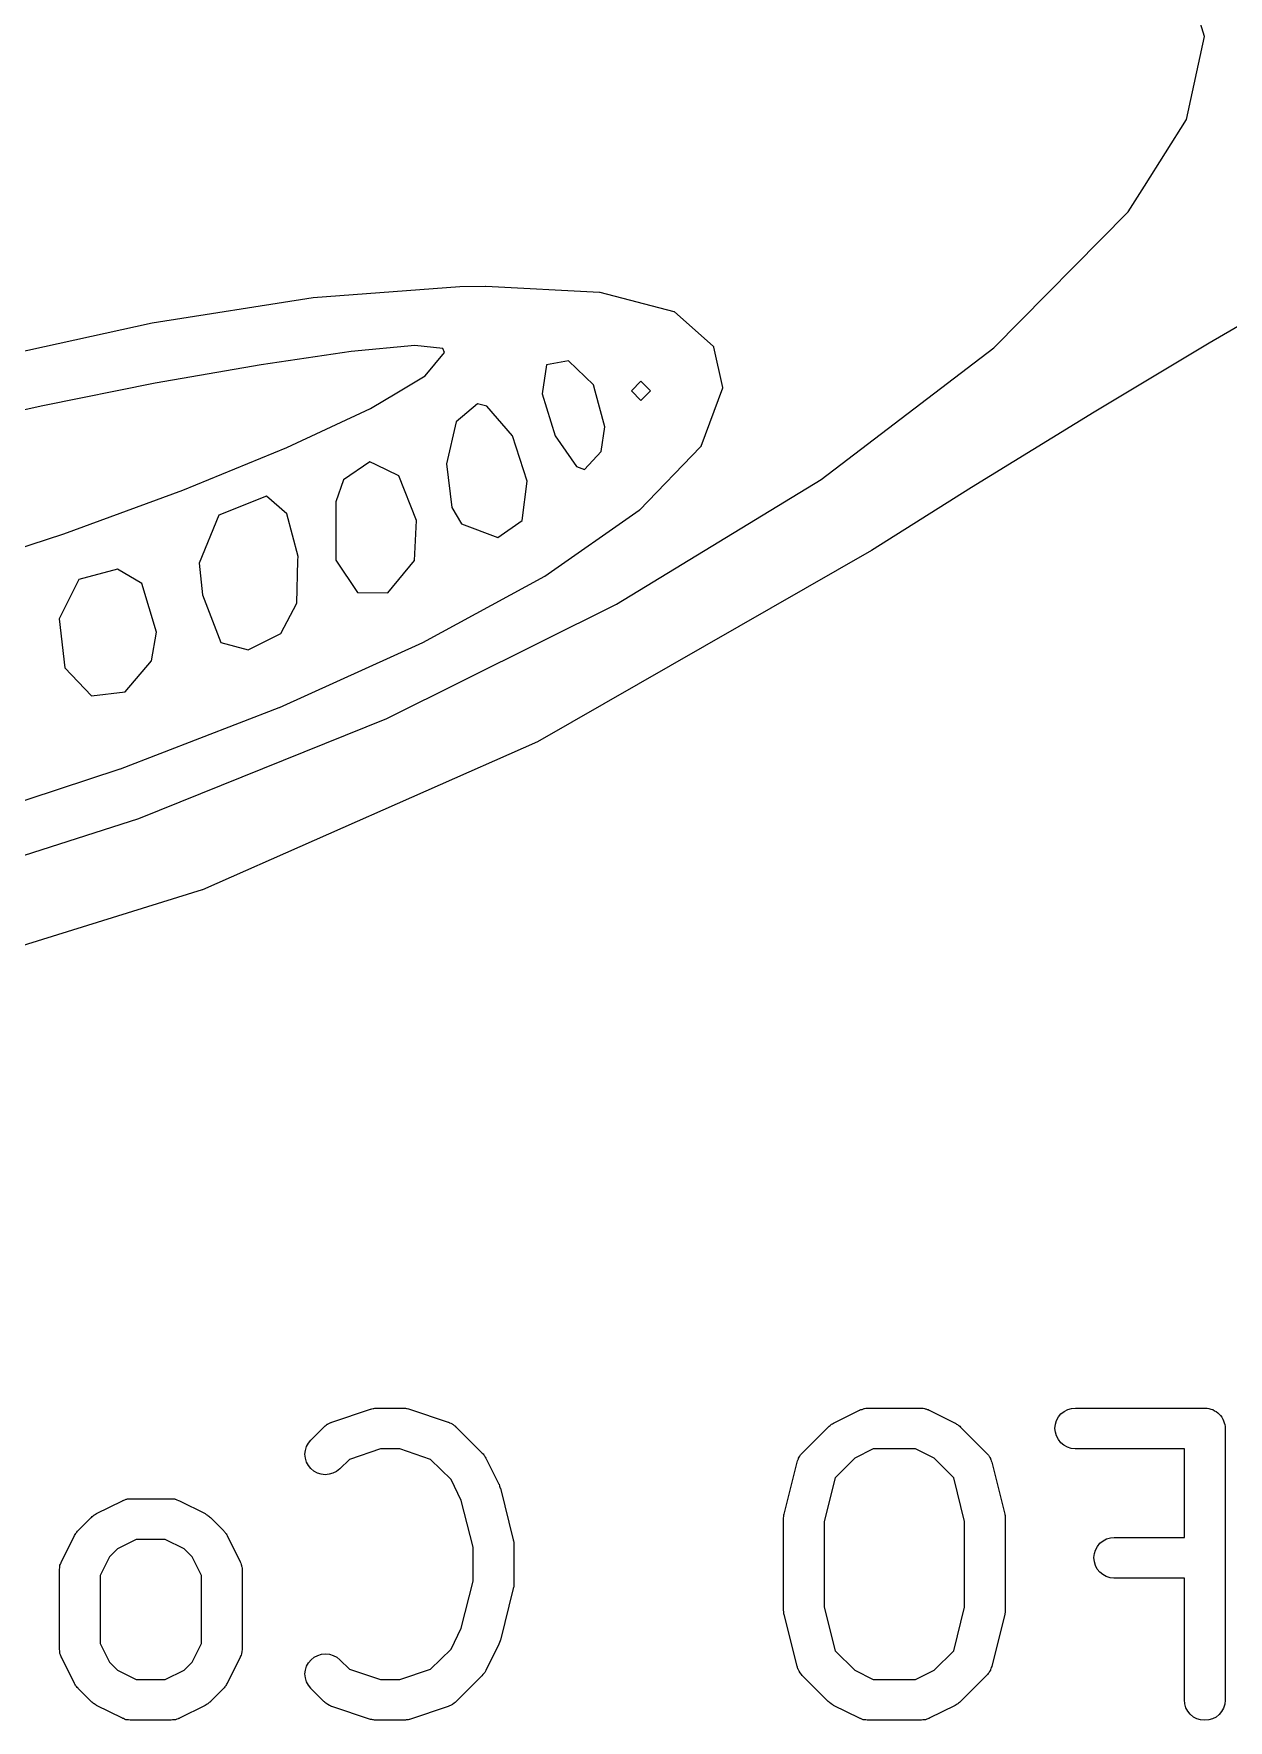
# Model space of a CAD drawing. Extents: x 112.9 to 160.3, y -137 to -94.4.
# Drawn here: x 124.35 to 128.75, y -119.65 to -113.44 of the extents above; entities that cross this region are included whole.
import ezdxf

# ---------------------------------------------------------------- set-up
doc = ezdxf.new("R2010")
doc.units = 0
doc.layers.add('BLACK', color=7, linetype='CONTINUOUS')

msp = doc.modelspace()

# ---------------------------------------------------------------- linework, layer by layer
at = {"layer": 'BLACK', "linetype": 'CONTINUOUS'}
for p, q in [((128.659, -113.451), (128.579, -113.195)), ((128.592, -113.756), (128.659, -113.451)), ((128.437, -114.002), (128.592, -113.756)), ((128.378, -114.096), (128.437, -114.002)), ((127.883, -114.597), (128.375, -114.099)), ((128.375, -114.099), (128.378, -114.096)), ((124.783, -114.505), (125.376, -114.412)), ((125.376, -114.412), (125.916, -114.371)), ((125.376, -114.412), (125.376, -114.412)), ((125.376, -114.412), (125.376, -114.412)), ((125.376, -114.412), (125.376, -114.412)), ((125.916, -114.371), (126.011, -114.37)), ((125.916, -114.371), (125.916, -114.371)), ((125.916, -114.371), (125.916, -114.371)), ((125.916, -114.371), (125.916, -114.371)), ((126.011, -114.37), (126.011, -114.37)), ((126.011, -114.37), (126.012, -114.37)), ((126.012, -114.37), (126.012, -114.37)), ((126.012, -114.37), (126.431, -114.392)), ((126.431, -114.392), (126.432, -114.392)), ((126.431, -114.392), (126.431, -114.392)), ((126.431, -114.392), (126.431, -114.392)), ((126.431, -114.392), (126.431, -114.392)), ((126.432, -114.392), (126.432, -114.392)), ((126.432, -114.392), (126.432, -114.392)), ((126.432, -114.392), (126.432, -114.392)), ((126.432, -114.392), (126.704, -114.463)), ((129.015, -114.383), (128.676, -114.58)), ((126.704, -114.463), (126.704, -114.463)), ((126.704, -114.463), (126.705, -114.463)), ((126.705, -114.463), (126.705, -114.463)), ((126.705, -114.463), (126.705, -114.463)), ((126.705, -114.463), (126.705, -114.463)), ((126.705, -114.463), (126.706, -114.464)), ((126.706, -114.464), (126.706, -114.464)), ((126.706, -114.464), (126.706, -114.464)), ((126.706, -114.464), (126.706, -114.464)), ((126.706, -114.464), (126.706, -114.464)), ((126.706, -114.464), (126.706, -114.464)), ((126.706, -114.464), (126.85, -114.592)), ((124.16, -114.642), (124.783, -114.505)), ((124.783, -114.505), (124.783, -114.505)), ((124.783, -114.505), (124.783, -114.505)), ((124.783, -114.505), (124.783, -114.505)), ((125.751, -114.589), (125.516, -114.611)), ((125.854, -114.6), (125.751, -114.589)), ((125.86, -114.615), (125.854, -114.6)), ((126.85, -114.592), (126.85, -114.592)), ((126.85, -114.592), (126.85, -114.592)), ((126.85, -114.592), (126.85, -114.592)), ((126.85, -114.592), (126.85, -114.592)), ((126.85, -114.592), (126.85, -114.593)), ((126.85, -114.593), (126.85, -114.593)), ((126.85, -114.593), (126.85, -114.593)), ((126.85, -114.593), (126.851, -114.593)), ((126.851, -114.593), (126.851, -114.593)), ((126.851, -114.593), (126.851, -114.594)), ((126.851, -114.594), (126.851, -114.594)), ((126.851, -114.594), (126.851, -114.594)), ((126.851, -114.594), (126.851, -114.594)), ((126.851, -114.594), (126.851, -114.594)), ((126.851, -114.594), (126.851, -114.595)), ((126.851, -114.595), (126.884, -114.743)), ((127.247, -115.082), (127.883, -114.597)), ((128.676, -114.58), (128.252, -114.834)), ((128.676, -114.58), (128.676, -114.58)), ((125.185, -114.66), (124.795, -114.728)), ((125.516, -114.611), (125.185, -114.66)), ((125.789, -114.701), (125.86, -114.615)), ((126.235, -114.66), (126.22, -114.767)), ((126.317, -114.645), (126.235, -114.66)), ((126.409, -114.734), (126.317, -114.645)), ((125.685, -114.763), (125.789, -114.701)), ((126.583, -114.72), (126.548, -114.756)), ((126.618, -114.756), (126.583, -114.72)), ((124.795, -114.728), (124.381, -114.811)), ((125.587, -114.821), (125.685, -114.763)), ((125.685, -114.763), (125.685, -114.763)), ((125.685, -114.763), (125.685, -114.763)), ((126.22, -114.767), (126.268, -114.922)), ((126.415, -114.757), (126.409, -114.734)), ((126.451, -114.888), (126.415, -114.757)), ((126.548, -114.756), (126.583, -114.791)), ((126.583, -114.791), (126.618, -114.756)), ((126.884, -114.746), (126.804, -114.961)), ((126.884, -114.743), (126.884, -114.743)), ((126.884, -114.743), (126.884, -114.743)), ((126.884, -114.743), (126.884, -114.743)), ((126.884, -114.743), (126.884, -114.743)), ((126.884, -114.743), (126.884, -114.743)), ((126.884, -114.743), (126.884, -114.744)), ((126.884, -114.744), (126.884, -114.744)), ((126.884, -114.744), (126.884, -114.744)), ((126.884, -114.744), (126.884, -114.744)), ((126.884, -114.744), (126.884, -114.745)), ((126.884, -114.745), (126.884, -114.745)), ((126.884, -114.745), (126.884, -114.745)), ((126.884, -114.745), (126.884, -114.745)), ((126.884, -114.745), (126.884, -114.746)), ((124.381, -114.811), (123.978, -114.9)), ((125.28, -114.965), (125.587, -114.821)), ((125.982, -114.803), (125.903, -114.87)), ((126.016, -114.812), (125.982, -114.803)), ((126.111, -114.921), (126.016, -114.812)), ((128.252, -114.834), (127.801, -115.112)), ((125.903, -114.87), (125.867, -115.024)), ((126.437, -114.979), (126.451, -114.888)), ((124.896, -115.122), (125.28, -114.965)), ((126.165, -115.089), (126.111, -114.921)), ((126.268, -114.922), (126.346, -115.034)), ((126.803, -114.962), (126.578, -115.195)), ((126.804, -114.962), (126.803, -114.962)), ((126.803, -114.962), (126.803, -114.962)), ((126.803, -114.962), (126.803, -114.962)), ((126.803, -114.962), (126.803, -114.962)), ((126.804, -114.961), (126.804, -114.961)), ((126.804, -114.961), (126.804, -114.961)), ((126.804, -114.961), (126.804, -114.961)), ((126.804, -114.961), (126.804, -114.961)), ((126.804, -114.961), (126.804, -114.962)), ((126.804, -114.962), (126.804, -114.962)), ((126.804, -114.962), (126.804, -114.962)), ((125.585, -115.017), (125.488, -115.083)), ((125.608, -115.028), (125.585, -115.017)), ((125.692, -115.069), (125.608, -115.028)), ((125.867, -115.024), (125.887, -115.185)), ((126.346, -115.034), (126.376, -115.046)), ((126.376, -115.046), (126.437, -114.979)), ((125.488, -115.083), (125.46, -115.164)), ((125.757, -115.233), (125.692, -115.069)), ((126.146, -115.233), (126.165, -115.089)), ((126.493, -115.541), (127.247, -115.082)), ((124.458, -115.282), (124.896, -115.122)), ((125.205, -115.144), (125.029, -115.214)), ((125.28, -115.209), (125.205, -115.144)), ((127.801, -115.112), (127.432, -115.344)), ((125.029, -115.214), (124.957, -115.391)), ((125.321, -115.366), (125.28, -115.209)), ((125.46, -115.164), (125.46, -115.379)), ((125.887, -115.185), (125.923, -115.245)), ((126.577, -115.196), (126.229, -115.439)), ((126.578, -115.195), (126.577, -115.195)), ((126.577, -115.195), (126.577, -115.196)), ((126.578, -115.195), (126.578, -115.195)), ((126.578, -115.195), (126.578, -115.195)), ((126.578, -115.195), (126.578, -115.195)), ((126.578, -115.195), (126.578, -115.195)), ((124.144, -115.385), (124.458, -115.282)), ((125.75, -115.38), (125.757, -115.233)), ((125.923, -115.245), (126.056, -115.296)), ((126.056, -115.296), (126.146, -115.233)), ((127.432, -115.344), (126.202, -116.049)), ((127.432, -115.344), (127.432, -115.344)), ((127.432, -115.344), (127.432, -115.344)), ((127.432, -115.344), (127.432, -115.344)), ((124.957, -115.391), (124.969, -115.507)), ((125.316, -115.538), (125.32, -115.38)), ((125.32, -115.38), (125.321, -115.366)), ((125.32, -115.38), (125.32, -115.38)), ((125.32, -115.38), (125.32, -115.38)), ((125.46, -115.379), (125.54, -115.498)), ((125.651, -115.5), (125.75, -115.38)), ((124.514, -115.451), (124.441, -115.595)), ((124.656, -115.412), (124.514, -115.451)), ((124.746, -115.465), (124.656, -115.412)), ((124.8, -115.645), (124.746, -115.465)), ((126.228, -115.439), (125.779, -115.684)), ((126.229, -115.439), (126.228, -115.439)), ((126.228, -115.439), (126.228, -115.439)), ((126.229, -115.439), (126.229, -115.439)), ((124.969, -115.507), (125.037, -115.682)), ((125.54, -115.498), (125.651, -115.5)), ((124.441, -115.595), (124.462, -115.776)), ((125.257, -115.649), (125.316, -115.538)), ((125.648, -115.962), (126.493, -115.541)), ((124.781, -115.75), (124.8, -115.645)), ((125.137, -115.709), (125.257, -115.649)), ((125.037, -115.682), (125.137, -115.709)), ((125.779, -115.684), (125.251, -115.923)), ((125.779, -115.684), (125.779, -115.684)), ((125.779, -115.684), (125.779, -115.684)), ((125.779, -115.684), (125.779, -115.684)), ((124.462, -115.776), (124.56, -115.879)), ((124.684, -115.864), (124.781, -115.75)), ((124.56, -115.879), (124.684, -115.864)), ((125.25, -115.923), (124.666, -116.149)), ((124.735, -116.331), (125.648, -115.962)), ((125.251, -115.923), (125.25, -115.923)), ((125.25, -115.923), (125.25, -115.923)), ((125.25, -115.923), (125.25, -115.923)), ((126.202, -116.049), (124.969, -116.593)), ((126.202, -116.049), (126.202, -116.049)), ((126.202, -116.049), (126.202, -116.049)), ((126.202, -116.049), (126.202, -116.049)), ((124.665, -116.149), (124.046, -116.353)), ((124.666, -116.149), (124.665, -116.149)), ((124.665, -116.149), (124.665, -116.149)), ((124.666, -116.149), (124.666, -116.149)), ((123.782, -116.636), (124.735, -116.331)), ((124.968, -116.594), (123.712, -116.984)), ((124.969, -116.593), (124.968, -116.593)), ((124.968, -116.593), (124.968, -116.593)), ((124.968, -116.593), (124.968, -116.594)), ((125.445, -118.554), (125.588, -118.506)), ((125.588, -118.506), (125.589, -118.506)), ((125.589, -118.506), (125.593, -118.505)), ((125.593, -118.505), (125.597, -118.504)), ((125.597, -118.504), (125.6, -118.504)), ((125.6, -118.504), (125.603, -118.503)), ((125.603, -118.503), (125.608, -118.503)), ((125.608, -118.503), (125.612, -118.502)), ((125.612, -118.502), (125.707, -118.502)), ((125.707, -118.502), (125.708, -118.502)), ((125.708, -118.502), (125.712, -118.503)), ((125.712, -118.503), (125.717, -118.503)), ((125.717, -118.503), (125.72, -118.504)), ((125.72, -118.504), (125.723, -118.504)), ((125.723, -118.504), (125.727, -118.505)), ((125.727, -118.505), (125.731, -118.506)), ((125.731, -118.506), (125.874, -118.554)), ((127.293, -118.558), (127.388, -118.51)), ((127.388, -118.51), (127.389, -118.51)), ((127.389, -118.51), (127.391, -118.509)), ((127.391, -118.509), (127.393, -118.508)), ((127.393, -118.508), (127.398, -118.507)), ((127.398, -118.507), (127.403, -118.505)), ((127.403, -118.505), (127.405, -118.504)), ((127.405, -118.504), (127.407, -118.504)), ((127.407, -118.504), (127.412, -118.503)), ((127.412, -118.503), (127.417, -118.503)), ((127.417, -118.503), (127.419, -118.503)), ((127.419, -118.503), (127.421, -118.502)), ((127.421, -118.502), (127.612, -118.502)), ((127.612, -118.502), (127.613, -118.502)), ((127.613, -118.502), (127.615, -118.503)), ((127.615, -118.503), (127.617, -118.503)), ((127.617, -118.503), (127.622, -118.503)), ((127.622, -118.503), (127.627, -118.504)), ((127.627, -118.504), (127.63, -118.505)), ((127.63, -118.505), (127.632, -118.505)), ((127.632, -118.505), (127.637, -118.507)), ((127.637, -118.507), (127.641, -118.508)), ((127.641, -118.508), (127.643, -118.51)), ((127.643, -118.51), (127.645, -118.51)), ((127.645, -118.51), (127.741, -118.558)), ((128.13, -118.524), (128.142, -118.515)), ((128.142, -118.515), (128.155, -118.508)), ((128.155, -118.508), (128.169, -118.504)), ((128.169, -118.504), (128.183, -118.502)), ((128.183, -118.502), (128.66, -118.502)), ((128.66, -118.502), (128.66, -118.502)), ((128.66, -118.502), (128.66, -118.502)), ((128.66, -118.502), (128.661, -118.502)), ((128.66, -118.502), (128.66, -118.502)), ((128.661, -118.502), (128.668, -118.503)), ((128.668, -118.503), (128.675, -118.504)), ((128.675, -118.504), (128.675, -118.504)), ((128.675, -118.504), (128.675, -118.504)), ((128.675, -118.504), (128.682, -118.506)), ((128.682, -118.506), (128.689, -118.508)), ((128.689, -118.508), (128.689, -118.508)), ((128.689, -118.508), (128.689, -118.508)), ((128.689, -118.508), (128.695, -118.512)), ((128.695, -118.512), (128.701, -118.515)), ((128.701, -118.515), (128.702, -118.515)), ((128.702, -118.515), (128.702, -118.515)), ((128.702, -118.515), (128.707, -118.52)), ((125.368, -118.62), (125.416, -118.572)), ((125.416, -118.572), (125.417, -118.571)), ((125.417, -118.571), (125.418, -118.57)), ((125.418, -118.57), (125.42, -118.568)), ((125.42, -118.568), (125.424, -118.565)), ((125.424, -118.565), (125.428, -118.562)), ((125.428, -118.562), (125.43, -118.561)), ((125.43, -118.561), (125.432, -118.56)), ((125.432, -118.56), (125.437, -118.558)), ((125.437, -118.558), (125.441, -118.555)), ((125.441, -118.555), (125.443, -118.555)), ((125.443, -118.555), (125.445, -118.554)), ((125.874, -118.554), (125.875, -118.554)), ((125.875, -118.554), (125.877, -118.555)), ((125.877, -118.555), (125.879, -118.556)), ((125.879, -118.556), (125.883, -118.558)), ((125.883, -118.558), (125.888, -118.56)), ((125.888, -118.56), (125.89, -118.562)), ((125.89, -118.562), (125.892, -118.563)), ((125.892, -118.563), (125.896, -118.566)), ((125.896, -118.566), (125.9, -118.569)), ((125.9, -118.569), (125.901, -118.571)), ((125.901, -118.571), (125.903, -118.572)), ((125.903, -118.572), (125.998, -118.667)), ((127.178, -118.667), (127.273, -118.572)), ((127.273, -118.572), (127.274, -118.571)), ((127.274, -118.571), (127.277, -118.569)), ((127.277, -118.569), (127.28, -118.566)), ((127.28, -118.566), (127.283, -118.564)), ((127.283, -118.564), (127.285, -118.562)), ((127.285, -118.562), (127.289, -118.56)), ((127.289, -118.56), (127.293, -118.558)), ((127.741, -118.558), (127.742, -118.558)), ((127.742, -118.558), (127.745, -118.561)), ((127.745, -118.561), (127.749, -118.563)), ((127.749, -118.563), (127.751, -118.565)), ((127.751, -118.565), (127.754, -118.566)), ((127.754, -118.566), (127.757, -118.569)), ((127.757, -118.569), (127.76, -118.572)), ((127.76, -118.572), (127.855, -118.667)), ((128.108, -118.577), (128.11, -118.562)), ((128.11, -118.591), (128.108, -118.577)), ((128.11, -118.562), (128.114, -118.548)), ((128.114, -118.548), (128.121, -118.535)), ((128.121, -118.535), (128.13, -118.524)), ((128.707, -118.52), (128.713, -118.525)), ((128.713, -118.525), (128.713, -118.525)), ((128.713, -118.525), (128.713, -118.525)), ((128.713, -118.525), (128.718, -118.53)), ((128.718, -118.53), (128.722, -118.536)), ((128.722, -118.536), (128.722, -118.536)), ((128.722, -118.536), (128.722, -118.536)), ((128.722, -118.536), (128.726, -118.543)), ((128.726, -118.543), (128.729, -118.549)), ((128.729, -118.549), (128.729, -118.549)), ((128.729, -118.549), (128.729, -118.549)), ((128.729, -118.549), (128.731, -118.556)), ((128.731, -118.556), (128.733, -118.563)), ((128.733, -118.563), (128.733, -118.563)), ((128.733, -118.563), (128.733, -118.563)), ((128.733, -118.563), (128.734, -118.57)), ((128.734, -118.57), (128.735, -118.577)), ((128.735, -118.577), (128.735, -119.577)), ((125.352, -118.644), (125.359, -118.631)), ((125.359, -118.631), (125.368, -118.62)), ((128.114, -118.605), (128.11, -118.591)), ((128.121, -118.618), (128.114, -118.605)), ((128.13, -118.63), (128.121, -118.618)), ((128.141, -118.639), (128.13, -118.63)), ((128.154, -118.646), (128.141, -118.639)), ((125.346, -118.672), (125.348, -118.658)), ((125.348, -118.687), (125.346, -118.672)), ((125.348, -118.658), (125.352, -118.644)), ((125.352, -118.701), (125.348, -118.687)), ((125.359, -118.714), (125.352, -118.701)), ((125.51, -118.691), (125.474, -118.726)), ((125.624, -118.652), (125.51, -118.691)), ((125.695, -118.652), (125.624, -118.652)), ((125.809, -118.691), (125.695, -118.652)), ((125.884, -118.765), (125.809, -118.691)), ((125.998, -118.667), (125.999, -118.668)), ((125.999, -118.668), (126.002, -118.671)), ((126.002, -118.671), (126.005, -118.674)), ((126.005, -118.674), (126.006, -118.677)), ((126.006, -118.677), (126.008, -118.679)), ((126.008, -118.679), (126.01, -118.683)), ((126.01, -118.683), (126.012, -118.687)), ((126.012, -118.687), (126.06, -118.782)), ((127.158, -118.701), (127.16, -118.696)), ((127.158, -118.702), (127.158, -118.701)), ((127.16, -118.696), (127.162, -118.691)), ((127.162, -118.691), (127.163, -118.689)), ((127.163, -118.689), (127.164, -118.687)), ((127.164, -118.687), (127.166, -118.683)), ((127.166, -118.683), (127.169, -118.679)), ((127.169, -118.679), (127.17, -118.677)), ((127.17, -118.677), (127.171, -118.675)), ((127.171, -118.675), (127.175, -118.671)), ((127.175, -118.671), (127.178, -118.667)), ((127.371, -118.687), (127.299, -118.759)), ((127.439, -118.652), (127.371, -118.687)), ((127.594, -118.652), (127.439, -118.652)), ((127.663, -118.687), (127.594, -118.652)), ((127.735, -118.759), (127.663, -118.687)), ((127.855, -118.667), (127.856, -118.668)), ((127.856, -118.668), (127.859, -118.672)), ((127.859, -118.672), (127.863, -118.676)), ((127.863, -118.676), (127.864, -118.678)), ((127.864, -118.678), (127.865, -118.679)), ((127.865, -118.679), (127.868, -118.684)), ((127.868, -118.684), (127.87, -118.688)), ((127.87, -118.688), (127.871, -118.69)), ((127.871, -118.69), (127.872, -118.692)), ((127.872, -118.692), (127.873, -118.697)), ((127.873, -118.697), (127.875, -118.702)), ((128.168, -118.651), (128.154, -118.646)), ((128.182, -118.652), (128.168, -118.651)), ((128.183, -118.652), (128.182, -118.652)), ((128.585, -118.652), (128.183, -118.652)), ((128.585, -118.979), (128.585, -118.652)), ((125.368, -118.725), (125.359, -118.714)), ((125.379, -118.735), (125.368, -118.725)), ((125.392, -118.742), (125.379, -118.735)), ((125.406, -118.746), (125.392, -118.742)), ((125.421, -118.748), (125.406, -118.746)), ((125.435, -118.746), (125.421, -118.748)), ((125.449, -118.742), (125.435, -118.746)), ((125.462, -118.736), (125.449, -118.742)), ((125.474, -118.726), (125.462, -118.736)), ((125.474, -118.726), (125.474, -118.726)), ((127.111, -118.893), (127.158, -118.702)), ((127.299, -118.759), (127.258, -118.92)), ((127.775, -118.92), (127.735, -118.759)), ((127.875, -118.702), (127.923, -118.893)), ((125.922, -118.842), (125.884, -118.765)), ((126.06, -118.782), (126.06, -118.783)), ((126.06, -118.783), (126.061, -118.783)), ((126.061, -118.783), (126.061, -118.783)), ((126.061, -118.783), (126.063, -118.79)), ((126.063, -118.79), (126.065, -118.797)), ((126.065, -118.797), (126.066, -118.797)), ((126.066, -118.797), (126.066, -118.797)), ((126.066, -118.797), (126.113, -118.988)), ((124.578, -118.891), (124.674, -118.844)), ((124.674, -118.844), (124.675, -118.843)), ((124.675, -118.843), (124.677, -118.842)), ((124.677, -118.842), (124.679, -118.841)), ((124.679, -118.841), (124.683, -118.84)), ((124.683, -118.84), (124.688, -118.838)), ((124.688, -118.838), (124.69, -118.838)), ((124.69, -118.838), (124.693, -118.837)), ((124.693, -118.837), (124.698, -118.837)), ((124.698, -118.837), (124.703, -118.836)), ((124.703, -118.836), (124.705, -118.836)), ((124.705, -118.836), (124.707, -118.836)), ((124.707, -118.836), (124.85, -118.836)), ((124.85, -118.836), (124.851, -118.836)), ((124.851, -118.836), (124.853, -118.836)), ((124.853, -118.836), (124.855, -118.836)), ((124.855, -118.836), (124.861, -118.837)), ((124.861, -118.837), (124.866, -118.837)), ((124.866, -118.837), (124.868, -118.838)), ((124.868, -118.838), (124.87, -118.838)), ((124.87, -118.838), (124.875, -118.84)), ((124.875, -118.84), (124.88, -118.842)), ((124.88, -118.842), (124.881, -118.843)), ((124.881, -118.843), (124.884, -118.844)), ((124.884, -118.844), (124.979, -118.891)), ((125.965, -119.015), (125.922, -118.842)), ((124.511, -118.953), (124.559, -118.905)), ((124.559, -118.905), (124.56, -118.905)), ((124.56, -118.905), (124.563, -118.902)), ((124.563, -118.902), (124.566, -118.899)), ((124.566, -118.899), (124.569, -118.897)), ((124.569, -118.897), (124.571, -118.895)), ((124.571, -118.895), (124.575, -118.893)), ((124.575, -118.893), (124.578, -118.891)), ((124.979, -118.891), (124.98, -118.892)), ((124.98, -118.892), (124.983, -118.894)), ((124.983, -118.894), (124.987, -118.896)), ((124.987, -118.896), (124.989, -118.898)), ((124.989, -118.898), (124.992, -118.9)), ((124.992, -118.9), (124.995, -118.903)), ((124.995, -118.903), (124.998, -118.905)), ((124.998, -118.905), (125.046, -118.953)), ((127.108, -118.907), (127.109, -118.901)), ((127.108, -118.908), (127.108, -118.907)), ((127.108, -118.91), (127.108, -118.908)), ((127.108, -118.911), (127.108, -118.91)), ((127.108, -119.244), (127.108, -118.911)), ((127.109, -118.901), (127.11, -118.895)), ((127.11, -118.894), (127.111, -118.893)), ((127.11, -118.895), (127.11, -118.894)), ((127.258, -118.92), (127.258, -119.235)), ((127.775, -119.235), (127.775, -118.92)), ((127.923, -118.893), (127.923, -118.894)), ((127.923, -118.894), (127.923, -118.895)), ((127.923, -118.895), (127.924, -118.896)), ((127.924, -118.896), (127.924, -118.902)), ((127.924, -118.902), (127.925, -118.908)), ((127.925, -118.908), (127.925, -118.909)), ((127.925, -118.909), (127.925, -118.911)), ((127.925, -118.911), (127.925, -119.244)), ((124.45, -119.068), (124.497, -118.972)), ((124.497, -118.972), (124.498, -118.971)), ((124.498, -118.971), (124.5, -118.968)), ((124.5, -118.968), (124.502, -118.964)), ((124.502, -118.964), (124.504, -118.962)), ((124.504, -118.962), (124.506, -118.959)), ((124.506, -118.959), (124.509, -118.956)), ((124.509, -118.956), (124.511, -118.953)), ((124.725, -118.986), (124.656, -119.02)), ((124.832, -118.986), (124.725, -118.986)), ((124.901, -119.02), (124.832, -118.986)), ((125.046, -118.953), (125.047, -118.954)), ((125.047, -118.954), (125.049, -118.957)), ((125.049, -118.957), (125.052, -118.96)), ((125.052, -118.96), (125.054, -118.963)), ((125.054, -118.963), (125.056, -118.965)), ((125.056, -118.965), (125.058, -118.969)), ((125.058, -118.969), (125.06, -118.972)), ((125.06, -118.972), (125.108, -119.068)), ((126.113, -118.988), (126.113, -118.989)), ((126.113, -118.989), (126.114, -118.99)), ((126.114, -118.99), (126.114, -118.991)), ((126.114, -118.991), (126.115, -118.997)), ((126.115, -118.997), (126.115, -119.003)), ((126.115, -119.003), (126.115, -119.005)), ((126.115, -119.005), (126.115, -119.006)), ((126.115, -119.006), (126.115, -119.149)), ((128.257, -119.025), (128.264, -119.012)), ((128.264, -119.012), (128.273, -119)), ((128.273, -119), (128.285, -118.991)), ((128.285, -118.991), (128.298, -118.984)), ((128.298, -118.984), (128.312, -118.98)), ((128.312, -118.98), (128.326, -118.979)), ((128.326, -118.979), (128.585, -118.979)), ((124.446, -119.077), (124.448, -119.072)), ((124.448, -119.072), (124.449, -119.07)), ((124.449, -119.07), (124.45, -119.068)), ((124.626, -119.05), (124.592, -119.119)), ((124.656, -119.02), (124.626, -119.05)), ((124.931, -119.05), (124.901, -119.02)), ((124.965, -119.119), (124.931, -119.05)), ((125.108, -119.068), (125.108, -119.069)), ((125.108, -119.069), (125.109, -119.071)), ((125.109, -119.071), (125.11, -119.073)), ((125.11, -119.073), (125.111, -119.078)), ((125.965, -119.14), (125.965, -119.015)), ((128.251, -119.053), (128.253, -119.038)), ((128.253, -119.068), (128.251, -119.053)), ((128.253, -119.038), (128.257, -119.025)), ((128.257, -119.082), (128.253, -119.068)), ((124.442, -119.096), (124.443, -119.091)), ((124.442, -119.098), (124.442, -119.096)), ((124.442, -119.1), (124.442, -119.098)), ((124.442, -119.101), (124.442, -119.1)), ((124.442, -119.387), (124.442, -119.101)), ((124.443, -119.086), (124.444, -119.083)), ((124.443, -119.091), (124.443, -119.086)), ((124.444, -119.081), (124.446, -119.077)), ((124.444, -119.083), (124.444, -119.081)), ((124.592, -119.119), (124.592, -119.369)), ((124.965, -119.369), (124.965, -119.119)), ((125.111, -119.078), (125.113, -119.082)), ((125.113, -119.082), (125.113, -119.085)), ((125.113, -119.085), (125.114, -119.087)), ((125.114, -119.087), (125.115, -119.092)), ((125.115, -119.092), (125.115, -119.097)), ((125.115, -119.097), (125.115, -119.099)), ((125.115, -119.099), (125.115, -119.101)), ((125.115, -119.101), (125.115, -119.387)), ((128.263, -119.095), (128.257, -119.082)), ((128.273, -119.106), (128.263, -119.095)), ((128.284, -119.115), (128.273, -119.106)), ((128.297, -119.123), (128.284, -119.115)), ((128.311, -119.127), (128.297, -119.123)), ((128.325, -119.129), (128.311, -119.127)), ((128.326, -119.129), (128.325, -119.129)), ((128.585, -119.129), (128.326, -119.129)), ((128.585, -119.577), (128.585, -119.129)), ((125.922, -119.313), (125.965, -119.14)), ((126.113, -119.167), (126.066, -119.357)), ((126.114, -119.164), (126.113, -119.166)), ((126.113, -119.166), (126.113, -119.167)), ((126.115, -119.158), (126.114, -119.164)), ((126.115, -119.149), (126.115, -119.15)), ((126.115, -119.15), (126.115, -119.151)), ((126.115, -119.151), (126.115, -119.153)), ((126.115, -119.153), (126.115, -119.158)), ((127.108, -119.245), (127.108, -119.244)), ((127.108, -119.247), (127.108, -119.245)), ((127.109, -119.253), (127.108, -119.247)), ((127.11, -119.259), (127.109, -119.253)), ((127.11, -119.26), (127.11, -119.259)), ((127.11, -119.261), (127.11, -119.26)), ((127.258, -119.235), (127.299, -119.396)), ((127.735, -119.396), (127.775, -119.235)), ((127.924, -119.254), (127.923, -119.26)), ((127.923, -119.26), (127.923, -119.261)), ((127.925, -119.248), (127.924, -119.254)), ((127.925, -119.244), (127.925, -119.245)), ((127.925, -119.245), (127.925, -119.246)), ((127.925, -119.246), (127.925, -119.248)), ((125.884, -119.39), (125.922, -119.313)), ((127.111, -119.262), (127.11, -119.261)), ((127.158, -119.453), (127.111, -119.262)), ((127.923, -119.262), (127.875, -119.453)), ((127.923, -119.261), (127.923, -119.262)), ((124.592, -119.369), (124.626, -119.438)), ((124.931, -119.438), (124.965, -119.369)), ((126.06, -119.373), (126.012, -119.468)), ((126.063, -119.366), (126.06, -119.372)), ((126.06, -119.372), (126.06, -119.373)), ((126.06, -119.373), (126.06, -119.373)), ((126.065, -119.359), (126.063, -119.366)), ((126.066, -119.357), (126.065, -119.358)), ((126.065, -119.358), (126.065, -119.359)), ((126.065, -119.359), (126.065, -119.359)), ((124.442, -119.389), (124.442, -119.387)), ((124.442, -119.391), (124.442, -119.389)), ((124.443, -119.396), (124.442, -119.391)), ((124.443, -119.401), (124.443, -119.396)), ((124.444, -119.404), (124.443, -119.401)), ((124.444, -119.406), (124.444, -119.404)), ((124.446, -119.411), (124.444, -119.406)), ((124.447, -119.415), (124.446, -119.411)), ((124.448, -119.417), (124.447, -119.415)), ((124.449, -119.42), (124.448, -119.417)), ((124.45, -119.42), (124.449, -119.42)), ((124.497, -119.516), (124.45, -119.42)), ((124.626, -119.438), (124.656, -119.468)), ((124.901, -119.468), (124.931, -119.438)), ((125.108, -119.42), (125.06, -119.516)), ((125.109, -119.416), (125.108, -119.418)), ((125.108, -119.418), (125.108, -119.42)), ((125.111, -119.412), (125.109, -119.416)), ((125.113, -119.407), (125.111, -119.412)), ((125.114, -119.402), (125.113, -119.405)), ((125.113, -119.405), (125.113, -119.407)), ((125.115, -119.392), (125.114, -119.397)), ((125.114, -119.397), (125.114, -119.402)), ((125.115, -119.387), (125.115, -119.388)), ((125.115, -119.388), (125.115, -119.39)), ((125.115, -119.39), (125.115, -119.392)), ((125.352, -119.453), (125.359, -119.44)), ((125.359, -119.44), (125.369, -119.429)), ((125.369, -119.429), (125.38, -119.42)), ((125.38, -119.42), (125.393, -119.413)), ((125.393, -119.413), (125.407, -119.409)), ((125.407, -119.409), (125.422, -119.407)), ((125.422, -119.407), (125.436, -119.409)), ((125.436, -119.409), (125.45, -119.413)), ((125.45, -119.413), (125.463, -119.42)), ((125.463, -119.42), (125.474, -119.429)), ((125.474, -119.429), (125.51, -119.464)), ((125.809, -119.464), (125.884, -119.39)), ((127.299, -119.396), (127.371, -119.468)), ((127.663, -119.468), (127.735, -119.396)), ((124.656, -119.468), (124.725, -119.502)), ((124.725, -119.502), (124.832, -119.502)), ((124.832, -119.502), (124.901, -119.468)), ((125.346, -119.481), (125.348, -119.467)), ((125.348, -119.496), (125.346, -119.481)), ((125.348, -119.467), (125.352, -119.453)), ((125.352, -119.51), (125.348, -119.496)), ((125.51, -119.464), (125.624, -119.502)), ((125.624, -119.502), (125.695, -119.502)), ((125.695, -119.502), (125.809, -119.464)), ((125.998, -119.488), (125.903, -119.583)), ((126.001, -119.484), (125.998, -119.488)), ((126.004, -119.481), (126.001, -119.484)), ((126.006, -119.479), (126.004, -119.481)), ((126.008, -119.476), (126.006, -119.479)), ((126.01, -119.473), (126.008, -119.476)), ((126.012, -119.469), (126.01, -119.473)), ((126.012, -119.468), (126.012, -119.469)), ((127.16, -119.457), (127.158, -119.453)), ((127.161, -119.462), (127.16, -119.457)), ((127.162, -119.464), (127.161, -119.462)), ((127.163, -119.466), (127.162, -119.464)), ((127.166, -119.471), (127.163, -119.466)), ((127.168, -119.475), (127.166, -119.471)), ((127.169, -119.477), (127.168, -119.475)), ((127.171, -119.479), (127.169, -119.477)), ((127.174, -119.483), (127.171, -119.479)), ((127.177, -119.487), (127.174, -119.483)), ((127.178, -119.488), (127.177, -119.487)), ((127.273, -119.583), (127.178, -119.488)), ((127.371, -119.468), (127.439, -119.502)), ((127.439, -119.502), (127.594, -119.502)), ((127.594, -119.502), (127.663, -119.468)), ((127.855, -119.488), (127.76, -119.583)), ((127.859, -119.484), (127.855, -119.488)), ((127.862, -119.48), (127.859, -119.484)), ((127.863, -119.478), (127.862, -119.48)), ((127.865, -119.476), (127.863, -119.478)), ((127.867, -119.472), (127.865, -119.476)), ((127.87, -119.467), (127.867, -119.472)), ((127.871, -119.465), (127.87, -119.467)), ((127.872, -119.463), (127.871, -119.465)), ((127.873, -119.458), (127.872, -119.463)), ((127.875, -119.454), (127.873, -119.458)), ((127.875, -119.453), (127.875, -119.454)), ((124.499, -119.519), (124.497, -119.516)), ((124.501, -119.523), (124.499, -119.519)), ((124.503, -119.525), (124.501, -119.523)), ((124.505, -119.528), (124.503, -119.525)), ((124.508, -119.531), (124.505, -119.528)), ((124.511, -119.534), (124.508, -119.531)), ((124.511, -119.535), (124.511, -119.534)), ((124.559, -119.583), (124.511, -119.535)), ((125.046, -119.535), (124.998, -119.583)), ((125.049, -119.532), (125.046, -119.535)), ((125.051, -119.529), (125.049, -119.532)), ((125.053, -119.526), (125.051, -119.529)), ((125.055, -119.524), (125.053, -119.526)), ((125.057, -119.52), (125.055, -119.524)), ((125.059, -119.517), (125.057, -119.52)), ((125.06, -119.516), (125.059, -119.517)), ((125.359, -119.523), (125.352, -119.51)), ((125.368, -119.534), (125.359, -119.523)), ((125.368, -119.535), (125.368, -119.534)), ((125.416, -119.583), (125.368, -119.535)), ((124.562, -119.585), (124.559, -119.583)), ((124.565, -119.588), (124.562, -119.585)), ((124.568, -119.59), (124.565, -119.588)), ((124.57, -119.592), (124.568, -119.59)), ((124.574, -119.594), (124.57, -119.592)), ((124.577, -119.596), (124.574, -119.594)), ((124.578, -119.597), (124.577, -119.596)), ((124.674, -119.644), (124.578, -119.597)), ((124.979, -119.597), (124.884, -119.644)), ((124.982, -119.595), (124.979, -119.597)), ((124.986, -119.593), (124.982, -119.595)), ((124.989, -119.591), (124.986, -119.593)), ((124.991, -119.589), (124.989, -119.591)), ((124.994, -119.586), (124.991, -119.589)), ((124.998, -119.584), (124.994, -119.586)), ((124.998, -119.583), (124.998, -119.584)), ((125.418, -119.584), (125.416, -119.583)), ((125.419, -119.586), (125.418, -119.584)), ((125.423, -119.589), (125.419, -119.586)), ((125.427, -119.592), (125.423, -119.589)), ((125.429, -119.593), (125.427, -119.592)), ((125.431, -119.594), (125.429, -119.593)), ((125.436, -119.597), (125.431, -119.594)), ((125.44, -119.599), (125.436, -119.597)), ((125.442, -119.6), (125.44, -119.599)), ((125.444, -119.601), (125.442, -119.6)), ((125.445, -119.601), (125.444, -119.601)), ((125.588, -119.649), (125.445, -119.601)), ((125.874, -119.601), (125.731, -119.649)), ((125.876, -119.6), (125.874, -119.601)), ((125.878, -119.599), (125.876, -119.6)), ((125.882, -119.597), (125.878, -119.599)), ((125.887, -119.595), (125.882, -119.597)), ((125.889, -119.594), (125.887, -119.595)), ((125.891, -119.593), (125.889, -119.594)), ((125.895, -119.589), (125.891, -119.593)), ((125.899, -119.587), (125.895, -119.589)), ((125.901, -119.585), (125.899, -119.587)), ((125.902, -119.584), (125.901, -119.585)), ((125.903, -119.583), (125.902, -119.584)), ((127.276, -119.585), (127.273, -119.583)), ((127.279, -119.588), (127.276, -119.585)), ((127.282, -119.59), (127.279, -119.588)), ((127.284, -119.592), (127.282, -119.59)), ((127.288, -119.594), (127.284, -119.592)), ((127.292, -119.596), (127.288, -119.594)), ((127.293, -119.597), (127.292, -119.596)), ((127.388, -119.644), (127.293, -119.597)), ((127.741, -119.597), (127.645, -119.644)), ((127.744, -119.595), (127.741, -119.597)), ((127.748, -119.593), (127.744, -119.595)), ((127.75, -119.591), (127.748, -119.593)), ((127.753, -119.589), (127.75, -119.591)), ((127.756, -119.586), (127.753, -119.589)), ((127.759, -119.584), (127.756, -119.586)), ((127.76, -119.583), (127.759, -119.584)), ((128.586, -119.592), (128.585, -119.577)), ((128.59, -119.606), (128.586, -119.592)), ((128.597, -119.619), (128.59, -119.606)), ((128.606, -119.63), (128.597, -119.619)), ((128.618, -119.64), (128.606, -119.63)), ((128.712, -119.631), (128.701, -119.64)), ((128.721, -119.62), (128.712, -119.631)), ((128.728, -119.607), (128.721, -119.62)), ((128.733, -119.593), (128.728, -119.607)), ((128.735, -119.578), (128.733, -119.593)), ((128.735, -119.577), (128.735, -119.578)), ((124.676, -119.645), (124.674, -119.644)), ((124.678, -119.646), (124.676, -119.645)), ((124.682, -119.648), (124.678, -119.646)), ((124.687, -119.65), (124.682, -119.648)), ((124.689, -119.65), (124.687, -119.65)), ((124.692, -119.651), (124.689, -119.65)), ((124.697, -119.651), (124.692, -119.651)), ((124.702, -119.652), (124.697, -119.651)), ((124.704, -119.652), (124.702, -119.652)), ((124.706, -119.652), (124.704, -119.652)), ((124.707, -119.652), (124.706, -119.652)), ((124.85, -119.652), (124.707, -119.652)), ((124.852, -119.652), (124.85, -119.652)), ((124.854, -119.652), (124.852, -119.652)), ((124.859, -119.651), (124.854, -119.652)), ((124.865, -119.651), (124.859, -119.651)), ((124.867, -119.65), (124.865, -119.651)), ((124.869, -119.65), (124.867, -119.65)), ((124.874, -119.648), (124.869, -119.65)), ((124.879, -119.647), (124.874, -119.648)), ((124.881, -119.646), (124.879, -119.647)), ((124.883, -119.645), (124.881, -119.646)), ((124.884, -119.644), (124.883, -119.645)), ((125.592, -119.649), (125.588, -119.649)), ((125.596, -119.651), (125.592, -119.649)), ((125.599, -119.651), (125.596, -119.651)), ((125.602, -119.652), (125.599, -119.651)), ((125.607, -119.652), (125.602, -119.652)), ((125.611, -119.652), (125.607, -119.652)), ((125.612, -119.652), (125.611, -119.652)), ((125.707, -119.652), (125.612, -119.652)), ((125.711, -119.652), (125.707, -119.652)), ((125.716, -119.652), (125.711, -119.652)), ((125.719, -119.651), (125.716, -119.652)), ((125.722, -119.651), (125.719, -119.651)), ((125.726, -119.65), (125.722, -119.651)), ((125.73, -119.649), (125.726, -119.65)), ((125.731, -119.649), (125.73, -119.649)), ((127.39, -119.645), (127.388, -119.644)), ((127.392, -119.646), (127.39, -119.645)), ((127.397, -119.648), (127.392, -119.646)), ((127.402, -119.65), (127.397, -119.648)), ((127.404, -119.65), (127.402, -119.65)), ((127.406, -119.651), (127.404, -119.65)), ((127.411, -119.651), (127.406, -119.651)), ((127.416, -119.652), (127.411, -119.651)), ((127.418, -119.652), (127.416, -119.652)), ((127.42, -119.652), (127.418, -119.652)), ((127.421, -119.652), (127.42, -119.652)), ((127.612, -119.652), (127.421, -119.652)), ((127.614, -119.652), (127.612, -119.652)), ((127.616, -119.652), (127.614, -119.652)), ((127.621, -119.651), (127.616, -119.652)), ((127.626, -119.651), (127.621, -119.651)), ((127.629, -119.65), (127.626, -119.651)), ((127.631, -119.65), (127.629, -119.65)), ((127.636, -119.648), (127.631, -119.65)), ((127.64, -119.647), (127.636, -119.648)), ((127.642, -119.646), (127.64, -119.647)), ((127.645, -119.645), (127.642, -119.646)), ((127.645, -119.644), (127.645, -119.645)), ((128.63, -119.647), (128.618, -119.64)), ((128.644, -119.651), (128.63, -119.647)), ((128.659, -119.652), (128.644, -119.651)), ((128.674, -119.651), (128.659, -119.652)), ((128.688, -119.647), (128.674, -119.651)), ((128.701, -119.64), (128.688, -119.647))]:
    msp.add_line(p, q, dxfattribs=at)

doc.saveas('drawing.dxf')
